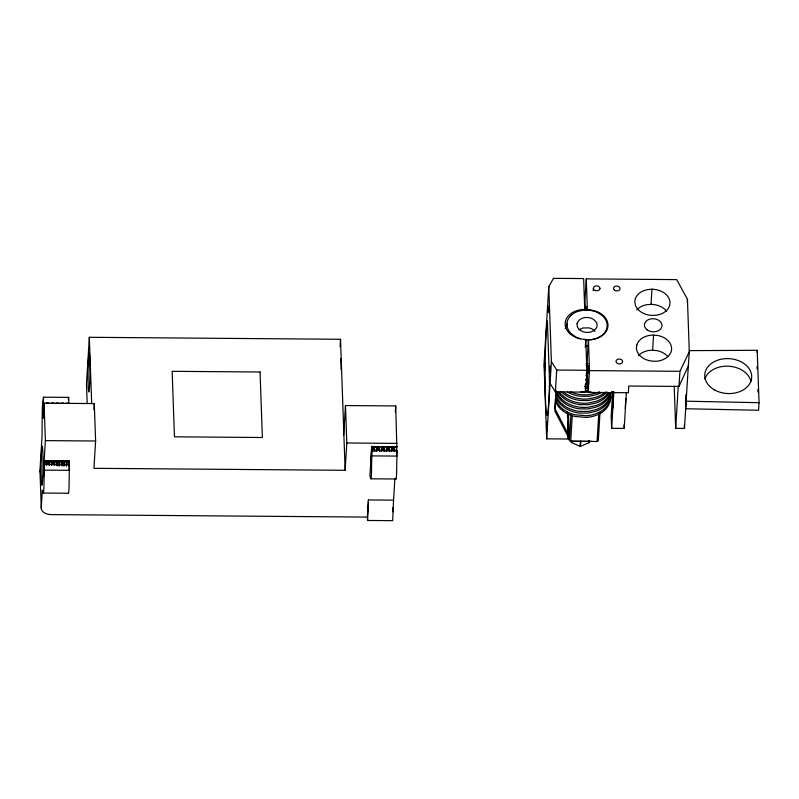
<?xml version="1.0" encoding="UTF-8"?>
<svg xmlns="http://www.w3.org/2000/svg" width="799" height="799" viewBox="0 0 799 799"><rect width="100%" height="100%" fill="white"/><g stroke="black" fill="none" stroke-linecap="round" stroke-linejoin="round"><path stroke-width="1.2" d="M367.69 507.365L367.84 511.6L368.069 505.767M392.808 507.565L392.958 511.799L393.188 508.004M585.757 310.382L585.937 306.656L586.067 310.412M571.355 440.369L571.435 442.526L580.354 446.381L580.483 441.258M68.354 493.163A15.441 0.739 -89.5 0 0 69.034 487.839L69.393 464.708L44.275 464.509L43.915 487.65A15.441 0.739 -89.5 0 1 43.236 492.963L42.337 490.167L41.258 507.794A10.057 6.712 -2 0 0 50.896 514.596L367.39 517.083L368.439 499.954L393.557 500.154L394.886 478.531M395.924 478.931A15.441 0.739 -89.5 0 0 396.604 473.617L396.953 450.486L371.835 450.286L371.485 473.417A15.441 0.739 -89.5 0 1 370.806 478.731L369.907 475.934L371.705 446.541L396.823 446.741L395.715 405.952L345.478 405.552L343.66 435.315M610.935 392.679L609.877 398.911A27.965 20.784 3.5 0 1 607.769 402.776A28.285 21.014 3.5 0 1 602.756 407.73A28.195 20.954 3.5 0 1 595.924 411.285L587.894 413.113L579.415 413.053A27.885 20.724 3.5 0 1 571.255 411.095A28.195 20.954 3.5 0 1 564.164 407.43L560.359 404.194A27.885 20.724 3.5 0 1 556.533 398.571M610.776 395.195C611.455 402.996 606.521 410.217 599.729 413.672A27.975 20.794 3.5 0 1 586.326 417.438L574.721 416.439M567.03 323.156L566.97 324.784A19.985 14.851 3.5 0 0 568.189 329.568A20.075 14.921 3.5 0 0 571.425 333.892L576.219 337.238A20.015 14.881 3.5 0 0 580.234 338.756M625.857 398.461L625.227 408.349M48.989 464.658L49.168 460.993L44.135 460.773L45.373 440.619L44.055 403.185L94.292 403.575L95.61 441.008L93.942 468.314L345.128 470.291L346.796 442.986L345.478 405.552M54.012 464.698L54.192 461.033L54.112 465.068M58.976 465.967L59.216 461.073L59.136 465.108M64 466.007L64.24 461.113L69.253 460.963L68.974 465.857M66.517 466.027L66.756 461.133L69.253 460.963L68.974 465.667M376.559 450.436L376.738 446.771L371.705 446.541L371.056 460.174M381.582 450.476L381.762 446.811L381.672 450.846M386.606 450.516L386.786 446.851L386.696 450.886M391.63 450.556L391.81 446.891L396.823 446.741L396.614 450.456M555.455 398.771L554.915 407.42M687.31 301.802L687.45 299.335L676.713 279.61L586.286 278.891L584.948 300.724L585.297 310.561M41.298 508.673L39.95 470.371L42.057 435.934L42.177 416.549A15.441 0.739 -89.5 0 1 42.597 403.904L43.526 397.183L68.644 397.383L68.844 403.185L66.337 403.165M44.055 403.185L43.136 418.296L43.526 397.183M61.443 465.797L61.733 461.093L69.253 460.963L44.135 460.773L43.555 476.274L44.275 464.509M46.442 464.509L46.662 460.973L44.135 460.773L51.685 461.013L52.225 464.549M46.572 465.008L46.662 460.973L47.201 464.509M48.959 464.529L49.168 460.993L49.089 465.028M51.536 463.37L51.685 461.013L51.595 465.048M53.982 464.569L54.192 461.033M56.489 464.579L56.709 461.053L57.418 465.767M56.619 465.088L56.709 461.053M58.926 465.777L59.216 461.073M61.643 465.128L61.733 461.093L62.442 465.807M63.95 465.817L64.24 461.113L64.16 465.148M66.467 465.837L66.756 461.133L66.667 465.168M69.104 469.413L69.393 464.708M345.128 470.291L340.524 339.275L89.338 337.298L86.492 383.9L87.181 403.605M93.912 409.787L94.292 403.575M340.074 346.636L340.524 339.275M371.835 450.286L371.116 462.042L370.986 458.296M373.942 451.455L374.222 446.751L371.705 446.541L379.245 446.791L379.964 451.505M374.142 450.786L374.222 446.751L374.941 451.465M376.449 451.475L376.738 446.771L376.649 450.806M379.106 449.138L379.245 446.791L379.165 450.826M381.473 451.515L381.762 446.811M383.989 451.535L384.269 446.831L384.988 451.545M386.496 451.555L386.786 446.851M389.013 451.575L389.293 446.871L396.823 446.741L394.316 446.911L394.237 450.946M389.213 450.906L389.293 446.871L390.012 451.575M391.52 451.595L391.81 446.891L391.72 450.926M395.345 412.084L395.715 405.952M394.037 451.615L394.177 449.258M396.674 455.19L396.953 450.486M550.062 383.42L555.385 391.88L585.527 392.119L586.865 370.287L585.777 339.405A20.115 14.951 3.5 0 1 565.163 324.274A20.115 14.951 3.5 0 1 584.728 309.453L583.64 278.571L553.497 278.342L548.773 286.721L544.049 363.984L546.676 438.841L568.299 439.011L567.53 412.094M546.676 438.841L551.4 361.587L548.773 286.721M555.385 391.88L556.723 370.047L551.4 361.587M556.184 390.701L554.925 411.185L568.409 437.233M570.995 414.561L569.417 440.329L570.696 441.278L597.073 441.487L598.301 440.559L600.029 412.334M572.274 415.5L570.696 441.278L569.417 440.329L568.469 413.353M571.435 442.526L571.555 440.509M585.287 347.465L585.777 339.405M580.354 446.381L580.663 441.338L580.354 446.381L589.023 442.666L589.143 440.649M586.776 366.591L588.424 339.725A20.115 14.951 3.5 0 0 607.989 324.903A20.115 14.951 3.5 0 0 587.365 309.772L586.286 278.891M586.865 369.218L587.175 364.194L588.164 392.439L628.354 392.748L628.773 386.037L679.01 386.426L688.329 365.922L689.287 351.74L687.45 299.335M593.267 290.736L593.417 288.309M588.164 392.439L589.502 370.606L588.424 339.725M598.801 413.253L597.073 441.487L598.301 440.559L598.042 433.198M612.693 391.59L611.205 415.989L611.635 428.334L624.199 428.434L626.366 392.958M611.635 428.334L613.872 391.74M651.015 304.379L651.944 289.258M652.623 350.262L653.552 335.141M688.329 365.922L684.463 428.434L675.674 428.364L678.241 386.376M679.01 386.426L679.929 371.315L689.287 351.74M689.337 350.631L757.212 350.302L759.05 402.706L758.591 410.257L685.712 408.748L685.942 394.526M757.082 352.459L757.212 350.302M68.974 465.787L69.263 461.153L44.145 460.953L44.185 462.921L46.722 462.661L46.542 464.898M51.565 464.938L51.745 462.701L49.228 462.681L49.588 465.038M56.589 464.978L56.769 462.741L54.252 462.721L54.612 465.078M61.613 465.018L61.793 462.781L59.276 462.761L59.635 465.118M374.112 450.676L374.282 448.439L371.775 448.419L372.134 450.766M379.135 450.716L379.305 448.479L376.798 448.459L377.158 450.806M389.183 450.796L389.353 448.549L386.846 448.529L387.205 450.886M68.334 399.62L68.644 397.383M610.975 393.108L609.977 397.243A27.965 20.784 3.5 0 1 607.879 401.098A28.285 21.014 3.5 0 1 602.855 406.062A28.195 20.954 3.5 0 1 596.024 409.617L587.994 411.435L579.515 411.375A27.885 20.724 3.5 0 1 571.355 409.418A28.195 20.954 3.5 0 1 564.274 405.752L560.469 402.516A27.965 20.784 3.5 0 1 556.523 396.813L555.744 394.766M610.706 397.373C610.017 403.775 605.332 409.028 599.829 411.984A27.975 20.794 3.5 0 1 586.426 415.75L574.821 414.751A27.915 20.744 3.5 0 1 566.91 411.725A27.835 20.684 3.5 0 1 560.548 407.061A27.915 20.744 3.5 0 1 556.424 401.258M613.173 392.259L612.613 408.359L613.203 392.299M610.766 392.679L610.126 394.716A27.965 20.784 3.5 0 1 608.029 398.571A28.285 21.014 3.5 0 1 603.015 403.535A28.195 20.954 3.5 0 1 596.184 407.091L588.144 408.918L579.665 408.848A27.885 20.724 3.5 0 1 571.505 406.891A28.195 20.954 3.5 0 1 564.424 403.235L560.618 399.999A27.885 20.724 3.5 0 1 556.793 394.376M393.557 500.154L392.689 520.658L367.57 520.469L368.439 499.954M570.746 315.745L572.104 314.526M579.025 329.827L582.791 327.999L588.843 327.87A10.197 7.581 3.5 0 1 592.928 329.528L594.945 331.315M598.771 337.418L602.007 335.35A20.015 14.881 3.5 0 0 606.271 329.867A19.985 14.851 3.5 0 0 607.15 325.093L606.98 323.475A20.075 14.921 3.5 0 0 601.248 314.806M591.02 391.86L580.693 392.059M588.753 383.79L585.457 383.929M588.493 387.994L585.198 388.134M586.126 363.765L588.154 363.705M586.017 365.443L588.054 365.373M586.076 373.852L587.495 373.842M585.967 375.54L587.395 375.52M585.717 379.735L587.135 379.725M556.723 370.047L586.865 370.287M589.502 370.606L679.929 371.315M46.242 403.006L48.749 403.026M51.266 403.046L53.773 403.066M56.29 403.086L58.796 403.105M61.313 403.125L63.82 403.145M570.616 441.178L592.019 441.348M45.373 440.619L95.61 441.008M346.796 442.986L397.033 443.385M371.715 446.731L396.833 446.931M394.376 448.589L391.87 448.569L392.229 450.926M372.034 455.899L397.153 456.099M44.205 462.641L46.722 462.661M66.816 462.821L64.3 462.801L64.659 465.158M44.464 470.132L69.583 470.321M370.866 478.811L395.984 479.01M43.296 493.033L68.414 493.233M686.171 401.188L759.05 402.706M579.924 404.654L588.404 404.723L596.434 402.896A28.195 20.954 3.5 0 0 603.265 399.34A28.285 21.014 3.5 0 0 608.289 394.376A27.965 20.784 3.5 0 0 609.467 392.489M601.287 314.756L596.004 311.78L589.792 310.182A20.504 15.241 3.5 0 0 583.29 310.132L577.188 311.63A20.175 14.991 3.5 0 0 572.064 314.446M563.694 392.129L565.043 393.158A28.195 20.954 3.5 0 0 572.124 396.823A27.885 20.724 3.5 0 0 580.284 398.781A27.605 20.514 3.5 0 0 588.763 398.841L596.793 397.013A28.195 20.954 3.5 0 0 603.625 393.458A28.285 21.014 3.5 0 0 605.532 391.939M561.128 391.6L564.933 394.836A28.195 20.954 3.5 0 0 572.024 398.501A27.885 20.724 3.5 0 0 580.184 400.449L588.663 400.519L596.693 398.691A28.195 20.954 3.5 0 0 603.525 395.135A28.285 21.014 3.5 0 0 607.1 391.959M560.718 398.321L564.523 401.557A28.195 20.954 3.5 0 0 571.615 405.223A27.885 20.724 3.5 0 0 579.774 407.17A27.605 20.514 3.5 0 0 588.254 407.24L596.284 405.413A28.195 20.954 3.5 0 0 603.115 401.857A28.285 21.014 3.5 0 0 608.129 396.903A27.965 20.784 3.5 0 0 610.236 393.038M554.826 408.399L568.319 434.446M555.535 399.101L556.364 401.208M555.425 400.778L556.264 402.896A27.915 20.744 3.5 0 0 560.439 408.748A27.835 20.684 3.5 0 0 566.801 413.413M555.904 392.239L556.683 394.297M367.57 520.469L367.39 517.083M394.316 446.911L395.036 451.615M382.182 450.846L381.822 448.499L384.329 448.519L384.269 446.831M757.053 366.381L757.132 368.828M757.861 389.542L757.941 391.979M684.334 424.718L684.463 428.434M674.196 386.207L675.674 428.364M624.069 424.738L624.199 428.434M588.943 440.509L589.023 442.666M585.268 384.748L585.527 392.119M567.4 413.243L567.53 416.928M567.699 421.832L568.299 439.011M89.338 337.298L91.675 403.795M565.213 328.459A20.115 14.951 3.5 0 1 567.09 324.863M636.763 309.872A17.608 13.084 3.5 0 1 646.781 304.709L651.325 304.359A17.608 13.084 3.5 0 1 666.636 311.22M638.451 355.635A17.608 13.084 3.5 0 1 651.924 350.212L656.508 350.551A17.608 13.084 3.5 0 1 667.704 356.424M611.515 391.61A32.689 24.3 3.5 0 1 612.963 393.777M704.908 378.986A23.491 17.458 3.5 0 1 728.618 366.212A23.491 17.458 3.5 0 1 750.93 381.513M574.781 416.439A27.975 20.794 3.5 0 1 566.851 413.403M610.416 394.756A27.975 20.794 3.5 0 1 610.646 396.933M592.948 339.405A20.175 14.991 3.5 0 1 588.673 339.895A20.075 14.921 3.5 0 1 584.329 339.685M566.96 323.126A20.175 14.991 3.5 0 1 570.686 315.685M598.831 337.378A20.015 14.881 3.5 0 1 592.988 339.375M588.294 346.107A20.075 14.921 3.5 0 1 586.116 346.097M588.863 382.132A27.605 20.514 3.5 0 1 586.985 382.242M588.344 390.531A27.605 20.514 3.5 0 1 586.466 390.631M588.603 386.326A27.605 20.514 3.5 0 1 584.828 386.446M601.677 392.299A28.195 20.954 3.5 0 1 596.953 394.496L588.923 396.324L580.434 396.254A27.885 20.724 3.5 0 1 572.284 394.297A28.195 20.954 3.5 0 1 567.39 392.029M599.49 391.81A28.195 20.954 3.5 0 1 597.053 392.818L589.023 394.646A27.605 20.514 3.5 0 1 580.543 394.576A27.885 20.724 3.5 0 1 572.384 392.619A28.195 20.954 3.5 0 1 570.696 391.949M608.389 392.699A28.285 21.014 3.5 0 1 603.375 397.652A28.195 20.954 3.5 0 1 596.543 401.208L588.503 403.036A27.605 20.514 3.5 0 1 580.024 402.966A27.885 20.724 3.5 0 1 571.864 401.018A28.195 20.954 3.5 0 1 564.783 397.353L560.978 394.117A27.965 20.784 3.5 0 1 559.41 392.309M580.034 404.614A27.965 20.784 3.5 0 1 571.854 402.656M560.878 398.321A27.965 20.784 3.5 0 1 556.943 392.619M557.992 392.089A27.965 20.784 3.5 0 0 560.878 395.795L564.683 399.041A28.195 20.954 3.5 0 0 571.764 402.696M40.19 472.109A10.057 6.712 -2 0 1 39.95 470.371M340.853 358.491A19.496 0.929 -89.5 0 1 341.123 369.907M546.526 426.097C546.876 441.847 547.145 411.076 546.526 426.097M550.371 368.439L550.171 372.474L550.251 365.962L550.371 368.439M587.864 369.937C588.184 382.302 588.334 357.293 587.864 369.937M547.964 308.873C548.134 321.388 548.514 298.267 547.964 308.873M544.439 365.632L544.598 370.446L544.638 362.416L544.439 365.632M549.492 380.923L549.402 385.617A47.78 2.287 -89.5 0 1 545.547 401.977A47.78 2.287 -89.5 0 1 546.866 323.885L547.385 320.948L549.492 380.923M384.329 448.519L384.189 450.866L384.329 448.519M577.088 323.715C576.409 329.028 582.271 332.394 586.935 332.414A10.117 7.521 3.5 0 0 591.41 331.805L593.937 330.576L596.473 327.81A9.997 7.431 3.5 0 0 596.274 322.207L593.547 319.4A10.197 7.581 3.5 0 0 589.462 317.742C584.758 316.684 578.296 318.451 577.088 323.715M636.753 345.168L636.453 348.574A17.608 13.084 3.5 0 0 650.586 360.938L655.17 361.288A17.608 13.084 3.5 0 0 671.559 349.523A17.608 13.084 3.5 0 0 657.427 335.44L652.853 335.091A17.608 13.084 3.5 0 0 636.753 345.168M652.254 289.238L647.709 289.588A17.608 13.084 3.5 0 0 634.806 301.962L635.445 305.368A17.608 13.084 3.5 0 0 652.543 315.435L657.088 315.086A17.608 13.084 3.5 0 0 669.822 300.993A17.608 13.084 3.5 0 0 652.254 289.238M260.065 372.004L172.145 371.315L174.452 436.813L262.362 437.512L260.065 372.004M622.581 361.657L622.501 361.018A3.266 2.427 3.5 0 0 619.005 359.051A3.266 2.427 3.5 0 0 616.049 361.308L616.139 361.937A3.266 2.427 3.5 0 0 619.634 363.905A3.266 2.427 3.5 0 0 622.581 361.657M599.929 288.509L599.849 287.88A3.266 2.427 3.5 0 0 596.354 285.902A3.266 2.427 3.5 0 0 593.397 288.149L593.477 288.789A3.266 2.427 3.5 0 0 596.973 290.756A3.266 2.427 3.5 0 0 599.929 288.509M614.511 290.187A3.266 2.427 3.5 0 0 619.934 289.148A3.266 2.427 3.5 0 0 615.829 286.132A3.266 2.427 3.5 0 0 614.511 290.187M647.14 329.847A8.809 6.552 3.5 0 0 661.762 327.031A8.809 6.552 3.5 0 0 650.706 318.911A8.809 6.552 3.5 0 0 647.14 329.847M714.456 389.872A23.491 17.458 3.5 0 0 751.569 378.516A23.491 17.458 3.5 0 0 718.621 359.88A23.491 17.458 3.5 0 0 714.456 389.872M42.717 476.893A19.496 0.929 -89.5 0 0 42.287 446.172A19.496 0.929 -89.5 0 0 41.129 473.647A19.496 0.929 -89.5 0 0 42.717 476.893M89.668 383.71A19.496 0.929 -89.5 0 0 89.238 352.978A19.496 0.929 -89.5 0 0 88.09 380.464A19.496 0.929 -89.5 0 0 89.668 383.71"/></g></svg>
